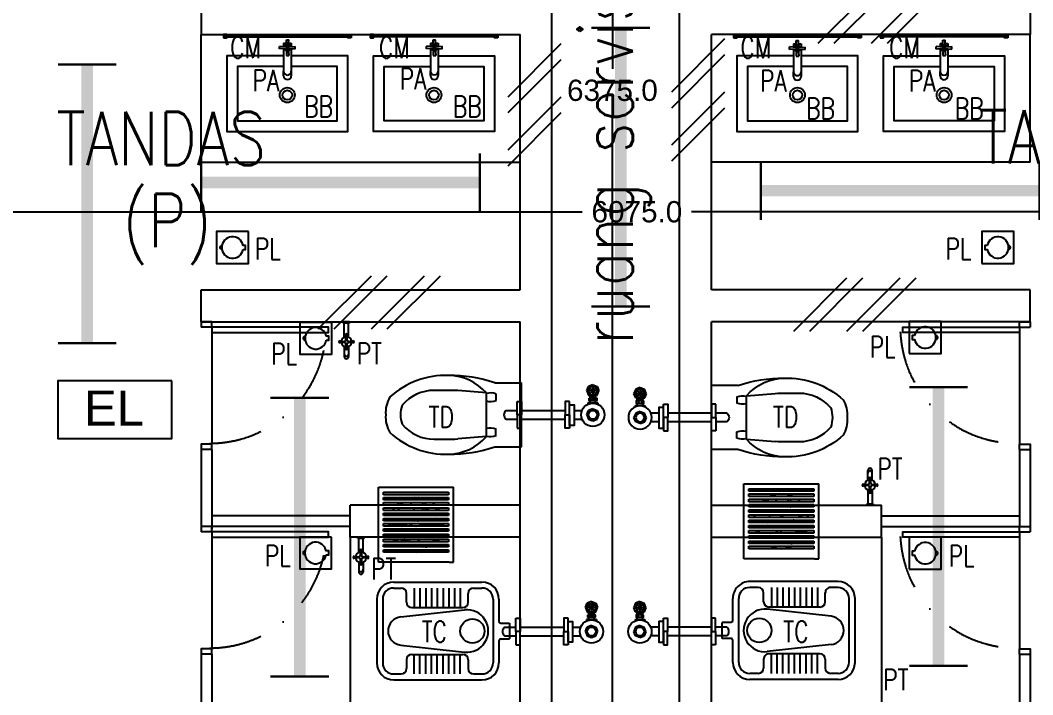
# Model space of a CAD drawing. Header units: inches. Extents: x -46 to 79554, y -41 to 101629.
# Drawn here: x 43063 to 47827, y 18451 to 21622 of the extents above; entities that cross this region are included whole.
import ezdxf
from ezdxf.enums import TextEntityAlignment as Align

# ---------------------------------------------------------------- set-up
doc = ezdxf.new("R2010")
doc.units = ezdxf.units.IN
doc.header["$MEASUREMENT"] = 0
for name, pattern in [('CENTERX2', [4, 2.5, -0.5, 0.5, -0.5]), ('DASHDOT', [1, 0.5, -0.25, 0, -0.25]), ('HIDDEN', [0.375, 0.25, -0.125])]:
    doc.linetypes.add(name, pattern=pattern)
for name, color, linetype in [('A-ARR', 4, 'Continuous'), ('A-DOOR', 9, 'Continuous'), ('A-DROP', 8, 'Continuous'), ('A-PARTITION', 4, 'Continuous'), ('A-ROOMSYM', 3, 'Continuous'), ('A-SANI', 4, 'Continuous'), ('A-SYM', 8, 'Continuous'), ('A-WALL', 1, 'Continuous'), ('A-WLH', 7, 'Continuous'), ('AHT_WALL', 3, 'Continuous'), ('ARR', 4, 'Continuous'), ('Edges', 7, 'Continuous'), ('EL LIGHT', 6, 'Continuous'), ('FURNI', 4, 'Continuous'), ('LAMP', 5, 'Continuous'), ('MEAS', 7, 'Continuous')]:
    doc.layers.add(name, color=color, linetype=linetype)
doc.styles.add('arial', font='arial.ttf')
doc.styles.add('ROMANS', font='romans.shx', dxfattribs={"width": 0.75, "height": 200})
doc.styles.get("Standard").update_dxf_attribs({"font": 'arial.ttf'})
doc.styles.add('style1', font='romans.shx', dxfattribs={"height": 750})
doc.dimstyles.get("Standard").update_dxf_attribs({"dimtxt": 100, "dimasz": 100, "dimexe": 150, "dimexo": 50, "dimgap": 50, "dimtad": 0, "dimtih": 1, "dimtoh": 1, "dimdec": 1, "dimzin": 0, "dimdsep": 46, "dimtxsty": 'Standard', "dimcen": 0.09, "dimadec": 0, "dimazin": 0, "dimtfac": 1, "dimtdec": 1, "dimtofl": 0, "dimtmove": 0, "dimatfit": 3, "dimfxl": 1, "dimtolj": 1, "dimtzin": 0, "dimarcsym": 0})

# ---------------------------------------------------------------- blocks, each defined once
blk = doc.blocks.new('A$C5F377FBA')
at = {"color": 8}
for p, q in [((80, 460), (495, 460)), ((80, 432), (115, 432)), ((176.2, 432), (176.2, 340)), ((203.3, 432), (203.3, 340)), ((230.4, 432), (230.4, 340)), ((257.5, 432), (257.5, 340)), ((284.6, 432), (284.6, 340)), ((311.7, 432), (311.7, 340)), ((338.8, 432), (338.8, 340)), ((365.9, 432), (365.9, 340)), ((393, 432), (393, 340)), ((455, 432), (495, 432)), ((140, 365), (140, 407)), ((430, 365), (430, 407)), ((0, 380), (0, 80)), ((28, 380), (28, 80)), ((165, 340), (405, 340)), ((547, 380), (547, 80)), ((575, 380), (575, 275.5)), ((112.8, 296.6), (413.5, 329.4)), ((583, 267.5), (625, 267.5)), ((625, 267.5), (625, 192.5)), ((583, 192.5), (625, 192.5)), ((112.8, 163.4), (413.5, 130.6)), ((575, 184.5), (575, 80)), ((165, 120), (405, 120)), ((176.2, 28), (176.2, 120)), ((203.3, 28), (203.3, 120)), ((230.4, 28), (230.4, 120)), ((257.5, 28), (257.5, 120)), ((284.6, 28), (284.6, 120)), ((311.7, 28), (311.7, 120)), ((338.8, 28), (338.8, 120)), ((365.9, 28), (365.9, 120)), ((393, 28), (393, 120)), ((140, 95), (140, 53)), ((430, 95), (430, 53)), ((80, 28), (115, 28)), ((455, 28), (495, 28)), ((80, 0), (495, 0))]:
    blk.add_line(p, q, dxfattribs=at)
blk.add_circle((449.9, 230), 57, dxfattribs=at)
for centre, radius, start, end in [((80, 380), 80, 90, 180), ((80, 380), 52, 90, 180), ((115, 407), 25, 0, 90), ((455, 407), 25, 90, 180), ((495, 380), 80, 0, 90), ((495, 380), 52, 0, 90), ((165, 365), 25, 180, 270), ((405, 365), 25, 270, 0), ((120, 230), 67, 96.2265, 263.7735), ((424.3, 230), 100, 263.7735, 96.2265), ((583, 275.5), 8, 180, 270), ((583, 184.5), 8, 90, 180), ((165, 95), 25, 90, 180), ((405, 95), 25, 0, 90), ((80, 80), 80, 180, 270), ((80, 80), 52, 180, 270), ((115, 53), 25, 270, 0), ((455, 53), 25, 180, 270), ((495, 80), 80, 270, 0), ((495, 80), 52, 270, 0)]:
    blk.add_arc(centre, radius, start, end, dxfattribs=at)
blk = doc.blocks.new('A$C05DF19D8')
at = {"color": 8}
for p, q in [((26.3, 117.7), (26.3, 163.7)), ((46.3, 117.7), (46.3, 163.7)), ((26.3, 71.9), (26.3, 6)), ((46.3, 71.9), (46.3, 6)), ((21.3, 6), (21.3, 0)), ((21.3, 6), (51.3, 6)), ((51.3, 6), (51.3, 0)), ((21.3, 0), (51.3, 0)), ((26.3, 0), (46.3, 0))]:
    blk.add_line(p, q, dxfattribs=at)
blk.add_circle((36.3, 94.8), 8.27, dxfattribs=at)
for centre, radius, start, end in [((36.3, 163.7), 10, 0, 180), ((36.3, 151.9), 10, 0, 180), ((5, 94.6), 5, 90, 270), ((24.4, 167.5), 70.6, 254.0288, 273.1944), ((36.3, 94.8), 25, 98.5202, 172.3849), ((36.3, 124.8), 5, 0, 180), ((-36.5, 105.4), 70.6, 357.8456, 15.9712), ((109.2, 105.4), 70.6, 164.0288, 182.1544), ((36.3, 94.8), 25, 7.6151, 81.4798), ((48.2, 167.5), 70.6, 266.8056, 285.9712), ((67.6, 94.6), 5, 270, 90), ((24.4, 21.8), 70.6, 86.7321, 105.9712), ((36.3, 94.8), 25, 188.2802, 262.5707), ((-36.5, 81.6), 70.6, 344.0288, 4.5751), ((36.3, 62.2), 5, 180, 0), ((109.2, 81.6), 70.6, 175.4249, 195.9712), ((36.3, 94.8), 25, 277.4293, 351.7198), ((48.2, 21.8), 70.6, 74.0288, 93.2679)]:
    blk.add_arc(centre, radius, start, end, dxfattribs=at)
blk = doc.blocks.new('A$C35FA0A1D')
at = {"layer": 'FURNI', "color": 8}
for p, q in [((514, 335), (638.6, 335)), ((638.6, 35), (638.6, 335)), ((474, 287.5), (339.6, 298.5)), ((474, 82.5), (474, 287.5)), ((946, 297.6), (954.4, 317.9)), ((946, 297.6), (954.4, 277.4)), ((1003.3, 297.6), (946, 297.6)), ((974.7, 326.3), (954.4, 317.9)), ((954.4, 277.4), (994.9, 317.9)), ((954.4, 317.9), (994.9, 277.4)), ((974.7, 326.3), (974.7, 269)), ((974.7, 326.3), (994.9, 317.9)), ((994.9, 317.9), (1003.3, 297.6)), ((994.9, 277.4), (1003.3, 297.6)), ((519, 282.5), (519, 252.5)), ((997.5, 241.8), (951.8, 241.8)), ((951.8, 241.8), (951.8, 234.9)), ((974.7, 269), (954.4, 277.4)), ((954.4, 277.4), (974.7, 269)), ((961.5, 262.8), (961.5, 274.4)), ((961.5, 241.8), (961.5, 252.8)), ((967, 262.8), (967, 252.8)), ((974.7, 269), (994.9, 277.4)), ((982.8, 262.8), (982.8, 252.8)), ((987.8, 262.8), (987.8, 274.4)), ((987.8, 241.8), (987.8, 252.8)), ((997.5, 241.8), (997.5, 234.9)), ((565.3, 205), (618.5, 205)), ((638.6, 205), (844.3, 205)), ((886.1, 205), (922.3, 205)), ((946, 185), (954.4, 205.3)), ((974.7, 213.7), (954.4, 205.3)), ((974.7, 213.7), (994.9, 205.3)), ((994.9, 205.3), (1003.3, 185)), ((565.3, 165), (618.5, 165)), ((638.6, 165), (844.3, 165)), ((886.1, 165), (922.3, 165)), ((946, 185), (954.4, 164.7)), ((974.7, 156.3), (954.4, 164.7)), ((954.4, 164.7), (974.7, 156.3)), ((974.7, 156.3), (994.9, 164.7)), ((994.9, 164.7), (1003.3, 185)), ((519, 87.5), (519, 117.5)), ((474, 82.5), (339.6, 71.5)), ((514, 35), (638.6, 35))]:
    blk.add_line(p, q, dxfattribs=at)
for points in [[(618.5, 247.7), (638.6, 247.7), (638.6, 185), (618.5, 185)], [(864.4, 247.7), (844.3, 247.7), (844.3, 185), (864.4, 185)], [(957.1, 262.8), (992.7, 262.8), (992.7, 252.8), (957.1, 252.8)], [(864.4, 232.5), (886.1, 232.5), (886.1, 134.4), (864.4, 134.4)], [(618.5, 122.3), (638.6, 122.3), (638.6, 185), (618.5, 185)], [(864.4, 122.3), (844.3, 122.3), (844.3, 185), (864.4, 185)]]:
    blk.add_lwpolyline(points, close=True, dxfattribs=at)
for centre, radius in [((974.7, 297.6), 19.9), ((974.7, 297.6), 19.9), ((974.7, 297.6), 19.9), ((974.7, 185), 54.9), ((974.7, 185), 19.9), ((974.7, 185), 19.9), ((974.7, 185), 19.9)]:
    blk.add_circle(centre, radius, dxfattribs=at)
for centre, radius, start, end in [((283.5, -24.4), 394.6, 88.0802, 132.0272), ((303.8, -278), 648.1, 71.0729, 90.6334), ((291.4, 126.8), 243.3, 41.3505, 88.7614), ((228.2, 103.8), 196.2, 90.1288, 140.0523), ((243.3, -2727.1), 3027.1, 88.1756, 90.2822), ((492.9, 217.9), 69.7, 67.9512, 105.6892), ((148.8, 194.8), 149.1, 150.2553, 183.7805), ((492.9, 317.1), 69.7, 254.3108, 292.0488), ((199.6, 185), 129.8, 159.8135, 200.1865), ((582.6, 185), 26.4, 130.8332, 229.1668), ((148.8, 175.2), 149.1, 176.2195, 209.7447), ((283.5, 394.4), 394.6, 227.9728, 271.9198), ((228.2, 266.2), 196.2, 219.9477, 269.8712), ((492.9, 52.9), 69.7, 67.9512, 105.6892), ((243.3, 3097.1), 3027.1, 269.7178, 271.8244), ((291.4, 243.2), 243.3, 271.2386, 318.6495), ((492.9, 152.1), 69.7, 254.3108, 292.0488), ((303.8, 648), 648.1, 269.3666, 288.9271)]:
    blk.add_arc(centre, radius, start, end, dxfattribs=at)
blk = doc.blocks.new('A$C49831240')
at = {"layer": 'A-WLH', "color": 8}
for p, q in [((250, 575), (0, 325)), ((250, 500), (0, 250)), ((250, 325), (0, 75)), ((250, 250), (0, 0))]:
    blk.add_line(p, q, dxfattribs=at)
blk = doc.blocks.new('A$C52B244CD')
at = {"layer": 'A-WLH', "color": 8}
for p, q in [((0, 0), (250, 250)), ((75, 0), (325, 250)), ((250, 0), (500, 250)), ((325, 0), (575, 250))]:
    blk.add_line(p, q, dxfattribs=at)
blk = doc.blocks.new('A$C34465D6E')
at = {"layer": 'A-SANI', "color": 8}
blk.add_lwpolyline([(0, 0), (150, 0), (150, 150), (0, 150)], close=True, dxfattribs=at)
blk.add_lwpolyline([(25.5, 84.3), (13.7, 84.3), (13.7, 65.7), (25.5, 65.7, 10.787298)], format="xyb", close=True, dxfattribs=at)
blk.add_arc((125.5, 75), 8.84, 264.1775, 95.8225, dxfattribs=at)
blk = doc.blocks.new('A$C5F6F3FBC')
at = {"layer": 'A-SANI', "color": 8, "ltscale": 5}
blk.add_line((73.6, 144.1), (73.6, 155.9), dxfattribs=at)
at = {"layer": 'ARR', "color": 8, "ltscale": 5}
for p, q in [((0, 144), (0, 156)), ((33.2, 153.8), (0, 156)), ((33.2, 146.2), (0, 144)), ((18.9, 170.9), (18.9, 154.7)), ((18.9, 170.9), (32.5, 170.9)), ((18.9, 145.3), (18.9, 39.2)), ((31.8, 186.6), (43, 186.6)), ((33.2, 153.8), (31.8, 186.6)), ((33.2, 146.2), (31.8, 113.4)), ((40.8, 153.8), (43, 186.6)), ((40.8, 153.8), (73.6, 155.9)), ((40.8, 146.2), (73.6, 144.1)), ((40.8, 146.2), (43.8, 113.4)), ((41.9, 170.9), (54.9, 170.9)), ((54.9, 170.9), (54.9, 154.7)), ((54.9, 145.3), (54.9, 39.2)), ((31.8, 113.4), (43.8, 113.4)), ((18.9, 18), (18.9, 39.2)), ((54.9, 39.2), (54.9, 18))]:
    blk.add_line(p, q, dxfattribs=at)
for centre, radius, start, end in [((36.9, 149.7), 14.9, 196.4498, 253.6514), ((36.9, 149.7), 14.9, 106.2586, 161.4543), ((15.1, 150), 18.4, 348.2506, 11.7494), ((37, 171.8), 18.4, 258.2506, 281.7494), ((37, 128.2), 18.4, 78.2506, 101.7494), ((58.8, 150), 18.4, 168.2506, 191.7494), ((36.9, 149.7), 14.9, 18.467, 72.3693), ((36.9, 149.7), 14.9, 288.7958, 343.6302), ((36.9, 39.2), 18, 180, 0), ((36.9, 18), 18, 180, 0)]:
    blk.add_arc(centre, radius, start, end, dxfattribs=at)
blk = doc.blocks.new('*D114')
at = {"layer": 'DEFPOINTS', "color": 0, "transparency": 16777216}
for p in [(45801.3, 24479.4), (45801.3, 18104.4), (45848.8, 18104.4)]:
    blk.add_point(p, dxfattribs=at)
at = {"layer": 'MEAS', "color": 0, "lineweight": -2, "transparency": 16777216}
for p, q in [((45851.3, 24479.4), (45998.8, 24479.4)), ((45848.8, 24379.4), (45848.8, 21393)), ((45848.8, 18204.4), (45848.8, 21190.8)), ((45851.3, 18104.4), (45998.8, 18104.4))]:
    blk.add_line(p, q, dxfattribs=at)
at = {"layer": 'MEAS', "color": 0, "transparency": 16777216}
for points in [[(45832.1, 24379.4), (45865.5, 24379.4), (45848.8, 24479.4)], [(45832.1, 18204.4), (45865.5, 18204.4), (45848.8, 18104.4)]]:
    blk.add_solid(points, dxfattribs=at)
at = {"layer": 'MEAS', "color": 0, "transparency": 16777216, "insert": (45848.8, 21291.9), "char_height": 100, "attachment_point": 5}
blk.add_mtext('\\A1;6375.0', dxfattribs=at)
blk = doc.blocks.new('*D115')
at = {"layer": 'DEFPOINTS', "color": 0, "transparency": 16777216}
for p in [(42926.5, 20831), (49001.5, 20793.5), (42926.5, 20721)]:
    blk.add_point(p, dxfattribs=at)
at = {"layer": 'MEAS', "color": 0, "lineweight": -2, "transparency": 16777216}
for p, q in [((42926.5, 20781), (42926.5, 20571)), ((49001.5, 20743.5), (49001.5, 20571)), ((43026.5, 20721), (45706.3, 20721)), ((48901.5, 20721), (46221.7, 20721))]:
    blk.add_line(p, q, dxfattribs=at)
at = {"layer": 'MEAS', "color": 0, "transparency": 16777216}
for points in [[(43026.5, 20737.7), (43026.5, 20704.4), (42926.5, 20721)], [(48901.5, 20737.7), (48901.5, 20704.4), (49001.5, 20721)]]:
    blk.add_solid(points, dxfattribs=at)
at = {"layer": 'MEAS', "color": 0, "transparency": 16777216, "insert": (45964, 20721), "char_height": 100, "attachment_point": 5}
blk.add_mtext('\\A1;6075.0', dxfattribs=at)
blk = doc.blocks.new('YBC136')
at = {"layer": 'LAMP'}
for points, const_width in [([(-135000.8, 195525.6), (-135000.8, 195250.4)], 10.9), ([(-133690.5, 195525.6), (-133690.5, 195250.4)], 10.9), ([(-135000.8, 195388), (-133690.5, 195388)], 54.6)]:
    blk.add_lwpolyline(points, dxfattribs=dict(at, const_width=const_width))
blk = doc.blocks.new('EMERGENCY LIGHT')
at = {"layer": 'EL LIGHT', "color": 6}
blk.add_lwpolyline([(49517.9, 4899.8), (48981.4, 4899.8), (48981.4, 4629.5), (49517.9, 4629.5)], close=True, dxfattribs=at)
at = {"layer": 'EL LIGHT', "color": 6, "style": 'arial'}
blk.add_text('EL', height=164.84, dxfattribs=at).set_placement((49104.8, 4689.8))
blk = doc.blocks.new('Exhaust Fan 8-Inch fr')
at = {"layer": 'Edges'}
for p, q in [((-5.91, 7.27), (5.91, 7.27)), ((-5.91, -4.54), (-5.91, 7.27)), ((-5.12, 6.08), (-5.12, 6.47)), ((-5.12, 6.47), (5.12, 6.47)), ((5.12, 6.47), (5.12, 6.08)), ((5.91, -4.54), (5.91, 7.27)), ((5.12, 6.08), (-5.12, 6.08)), ((-5.12, 5.26), (-5.12, 5.65)), ((-5.12, 5.65), (-0.31, 5.65)), ((-1.81, 5.26), (-5.12, 5.26)), ((-5.12, 4.43), (-5.12, 4.83)), ((-5.12, 4.83), (-2.54, 4.83)), ((-2.54, 4.83), (-3.05, 4.43)), ((-2.54, 4.83), (-1.91, 4.83)), ((-2.45, 4.51), (-1.91, 4.83)), ((-1.91, 4.83), (-0.99, 4.83)), ((-1.43, 5.42), (-1.81, 5.26)), ((-1.43, 5.26), (-1.81, 5.26)), ((-1.12, 5.54), (-1.43, 5.42)), ((-1.43, 5.42), (-1.43, 5.26)), ((-1.03, 5.26), (-1.43, 5.26)), ((-1.03, 5.56), (-1.12, 5.54)), ((-0.31, 5.65), (-1.03, 5.56)), ((-1.03, 5.56), (-1.03, 5.26)), ((1.03, 5.26), (-1.03, 5.26)), ((-0.9, 4.76), (-0.99, 4.83)), ((-0.99, 4.83), (1.03, 4.83)), ((-0.31, 5.65), (0.31, 5.65)), ((1.03, 5.56), (0.31, 5.65)), ((0.31, 5.65), (5.12, 5.65)), ((1.03, 5.56), (1.03, 5.26)), ((1.12, 5.54), (1.03, 5.56)), ((1.43, 5.26), (1.03, 5.26)), ((1.03, 4.83), (1.03, 4.43)), ((1.03, 4.83), (1.43, 4.83)), ((1.43, 5.42), (1.12, 5.54)), ((1.43, 5.42), (1.43, 5.26)), ((1.81, 5.26), (1.43, 5.42)), ((1.81, 5.26), (1.43, 5.26)), ((1.43, 4.83), (1.43, 4.43)), ((1.43, 4.83), (2.54, 4.83)), ((5.12, 5.26), (1.81, 5.26)), ((3.05, 4.43), (2.54, 4.83)), ((2.54, 4.83), (5.12, 4.83)), ((5.12, 5.65), (5.12, 5.26)), ((5.12, 4.83), (5.12, 4.43)), ((-3.05, 4.43), (-5.12, 4.43)), ((-5.12, 3.61), (-5.12, 4)), ((-5.12, 4), (-3.38, 4)), ((-3.69, 3.61), (-5.12, 3.61)), ((-3.38, 4), (-3.69, 3.61)), ((-2.65, 3.61), (-3.69, 3.61)), ((-3.38, 4), (-2.75, 4)), ((-2.52, 4.43), (-3.05, 4.43)), ((-2.71, 3.71), (-2.75, 4)), ((-2.75, 4), (-2.74, 4)), ((-2.7, 3.72), (-2.74, 4)), ((-2.74, 4), (-0.47, 4)), ((-2.7, 3.72), (-2.71, 3.71)), ((-2.65, 3.61), (-2.71, 3.71)), ((-2.64, 3.61), (-2.7, 3.72)), ((-2.64, 3.61), (-2.65, 3.61)), ((-0.24, 3.61), (-2.64, 3.61)), ((-2.52, 4.43), (-2.46, 4.51)), ((-2.51, 4.43), (-2.52, 4.43)), ((-2.51, 4.43), (-2.45, 4.51)), ((-0.72, 4.43), (-2.51, 4.43)), ((-2.45, 4.51), (-2.46, 4.51)), ((-0.9, 4.76), (-0.72, 4.43)), ((1.03, 4.43), (-0.72, 4.43)), ((-0.47, 4), (-0.24, 3.61)), ((-0.47, 4), (1.03, 4)), ((1.03, 3.61), (-0.24, 3.61)), ((1.43, 4.43), (1.03, 4.43)), ((1.03, 4), (1.03, 3.61)), ((1.03, 4), (1.43, 4)), ((1.37, 3.61), (1.03, 3.61)), ((1.37, 3.61), (1.43, 3.64)), ((3.24, 3.61), (1.37, 3.61)), ((3.05, 4.43), (1.43, 4.43)), ((1.43, 4), (1.43, 3.64)), ((1.43, 3.64), (2.05, 4)), ((1.43, 4), (2.05, 4)), ((2.05, 4), (2.92, 4)), ((2.92, 4), (3.08, 3.89)), ((2.92, 4), (3.38, 4)), ((5.12, 4.43), (3.05, 4.43)), ((3.08, 3.89), (3.24, 3.61)), ((3.69, 3.61), (3.24, 3.61)), ((3.69, 3.61), (3.38, 4)), ((3.38, 4), (5.12, 4)), ((5.12, 3.61), (3.69, 3.61)), ((5.12, 4), (5.12, 3.61)), ((-5.12, 2.79), (-5.12, 3.18)), ((-5.12, 3.18), (-3.89, 3.18)), ((-4.06, 2.79), (-5.12, 2.79)), ((-5.12, 1.96), (-5.12, 2.36)), ((-5.12, 2.36), (-4.2, 2.36)), ((-4.25, 1.96), (-5.12, 1.96)), ((-4.22, 2.17), (-4.25, 1.96)), ((-4.22, 1.96), (-4.25, 1.96)), ((-4.2, 2.36), (-4.22, 2.17)), ((-4.22, 1.96), (-4.22, 2.17)), ((-1.63, 1.96), (-4.22, 1.96)), ((-4.2, 2.36), (-1.93, 2.36)), ((-3.89, 3.18), (-4.06, 2.79)), ((-2.18, 2.79), (-4.06, 2.79)), ((-3.89, 3.18), (-2.4, 3.18)), ((-2.18, 2.79), (-2.4, 3.18)), ((-2.4, 3.18), (-2.39, 3.18)), ((-2.16, 2.79), (-2.39, 3.18)), ((-2.39, 3.18), (0.01, 3.18)), ((-2.16, 2.79), (-2.18, 2.79)), ((0.1, 2.79), (-2.16, 2.79)), ((-1.77, 2.08), (-1.93, 2.36)), ((-1.93, 2.36), (-1.91, 2.36)), ((-1.76, 2.09), (-1.91, 2.36)), ((-1.91, 2.36), (0.07, 2.36)), ((-1.76, 2.09), (-1.77, 2.08)), ((-1.77, 2.08), (-1.63, 1.96)), ((-1.76, 2.09), (-1.61, 1.96)), ((-1.61, 1.96), (-1.63, 1.96)), ((-0.35, 1.96), (-1.61, 1.96)), ((-0.35, 1.96), (-0.33, 1.98)), ((0.31, 1.96), (-0.35, 1.96)), ((-0.33, 1.98), (-0.17, 2.04)), ((-0.17, 2.04), (-0.05, 2.05)), ((0, 2.1), (-0.05, 2.05)), ((-0.05, 2.05), (0, 2.06)), ((0.07, 2.36), (0, 2.1)), ((0, 2.06), (0.17, 2.03)), ((0.01, 3.18), (0.04, 3.13)), ((0.01, 3.18), (0.64, 3.18)), ((0.04, 3.13), (0.1, 2.79)), ((0.07, 2.36), (0.19, 2.36)), ((0.31, 2.79), (0.1, 2.79)), ((0.17, 2.03), (0.25, 1.99)), ((0.19, 2.36), (0.18, 2.29)), ((0.18, 2.29), (0.25, 1.99)), ((0.19, 2.36), (3.33, 2.36)), ((0.25, 1.99), (0.31, 1.96)), ((0.64, 3.18), (0.31, 2.79)), ((3.54, 2.79), (0.31, 2.79)), ((2.67, 1.96), (0.31, 1.96)), ((0.64, 3.18), (3.49, 3.18)), ((3.32, 2.34), (2.67, 1.96)), ((2.69, 1.96), (2.67, 1.96)), ((3.33, 2.33), (2.69, 1.96)), ((4.2, 1.96), (2.69, 1.96)), ((3.32, 2.34), (3.33, 2.36)), ((3.32, 2.34), (3.33, 2.33)), ((3.33, 2.33), (3.35, 2.36)), ((3.33, 2.36), (3.35, 2.36)), ((3.35, 2.36), (4.2, 2.36)), ((3.49, 3.18), (3.5, 3.15)), ((3.49, 3.18), (3.89, 3.18)), ((3.54, 2.79), (3.5, 3.15)), ((3.5, 3.15), (3.51, 3.14)), ((3.54, 2.79), (3.51, 3.14)), ((4.06, 2.79), (3.54, 2.79)), ((3.54, 2.79), (3.54, 2.79)), ((4.06, 2.79), (3.89, 3.18)), ((3.89, 3.18), (5.12, 3.18)), ((5.12, 2.79), (4.06, 2.79)), ((4.2, 2.34), (4.2, 2.36)), ((4.2, 2.36), (5.12, 2.36)), ((4.2, 2.34), (4.2, 2.33)), ((4.25, 1.96), (4.2, 2.33)), ((4.2, 2.33), (4.2, 1.96)), ((4.25, 1.96), (4.2, 1.96)), ((5.12, 1.96), (4.25, 1.96)), ((5.12, 3.18), (5.12, 2.79)), ((5.12, 2.36), (5.12, 1.96)), ((-5.12, 1.14), (-5.12, 1.53)), ((-5.12, 1.53), (-4.31, 1.53)), ((-4.3, 1.14), (-5.12, 1.14)), ((-5.12, 0.32), (-5.12, 0.71)), ((-5.12, 0.71), (-4.25, 0.71)), ((-4.19, 0.32), (-5.12, 0.32)), ((-4.31, 1.53), (-4.33, 1.36)), ((-4.33, 1.36), (-4.3, 1.14)), ((-4.31, 1.53), (-4.29, 1.53)), ((-4.29, 1.14), (-4.3, 1.14)), ((-4.29, 1.53), (-4.29, 1.14)), ((-4.29, 1.53), (-4.22, 1.53)), ((-2.3, 1.14), (-4.29, 1.14)), ((-4.25, 0.71), (-4.22, 0.55)), ((-4.25, 0.71), (-3.04, 0.71)), ((-4.22, 1.53), (-4.22, 1.52)), ((-4.22, 1.53), (-1.43, 1.53)), ((-4.22, 1.52), (-1.43, 1.52)), ((-4.22, 0.65), (-3.16, 0.65)), ((-4.22, 0.55), (-4.22, 0.65)), ((-4.22, 0.55), (-4.19, 0.32)), ((-3.53, 0.32), (-4.19, 0.32)), ((-3.37, 0.52), (-3.53, 0.32)), ((-0.3, 0.32), (-3.53, 0.32)), ((-3.37, 0.52), (-3.16, 0.65)), ((-3.16, 0.65), (-3.04, 0.71)), ((-3.04, 0.71), (-0.26, 0.71)), ((-2.3, 1.14), (-1.74, 1.46)), ((-0.61, 1.14), (-2.3, 1.14)), ((-1.74, 1.46), (-1.43, 1.52)), ((-1.43, 1.53), (-1.43, 1.52)), ((-1.43, 1.52), (-1.32, 1.53)), ((-1.43, 1.53), (-1.32, 1.53)), ((-1.43, 1.52), (-1.43, 1.52)), ((-1.32, 1.53), (-1.14, 1.53)), ((-1.14, 1.53), (-1.1, 1.52)), ((-1.14, 1.53), (-1.1, 1.53)), ((-1.1, 1.53), (-1.1, 1.52)), ((-1.1, 1.53), (-0.65, 1.53)), ((-1.1, 1.52), (-0.72, 1.42)), ((-0.72, 1.42), (-0.66, 1.37)), ((-0.67, 1.43), (-0.65, 1.53)), ((-0.66, 1.37), (-0.67, 1.43)), ((-0.65, 1.26), (-0.66, 1.37)), ((-0.65, 1.53), (0.61, 1.53)), ((-0.61, 1.14), (-0.65, 1.26)), ((0.57, 1.14), (-0.61, 1.14)), ((-0.3, 0.32), (-0.23, 0.57)), ((-0.29, 0.32), (-0.3, 0.32)), ((-0.29, 0.32), (-0.27, 0.37)), ((-0.13, 0.32), (-0.29, 0.32)), ((-0.27, 0.37), (-0.22, 0.56)), ((-0.27, 0.37), (-0.12, 0.35)), ((-0.22, 0.56), (-0.26, 0.71)), ((-0.23, 0.57), (-0.26, 0.71)), ((-0.26, 0.71), (-0.26, 0.71)), ((-0.26, 0.71), (-0.01, 0.71)), ((-0.23, 0.57), (-0.22, 0.56)), ((-0.13, 0.32), (-0.12, 0.35)), ((-0.12, 0.32), (-0.13, 0.32)), ((-0.12, 0.32), (-0.01, 0.7)), ((-0.12, 0.35), (-0.02, 0.69)), ((1.97, 0.32), (-0.12, 0.32)), ((-0.02, 0.69), (-0.01, 0.71)), ((-0.01, 0.7), (-0.02, 0.69)), ((-0.01, 0.7), (0, 0.71)), ((-0.01, 0.71), (0, 0.71)), ((0, 0.71), (1.75, 0.71)), ((0.6, 1.22), (0.57, 1.14)), ((0.62, 1.14), (0.57, 1.14)), ((0.63, 1.39), (0.6, 1.22)), ((0.61, 1.53), (0.62, 1.49)), ((0.61, 1.53), (1.92, 1.53)), ((0.67, 1.44), (0.62, 1.49)), ((0.62, 1.49), (0.62, 1.48)), ((0.68, 1.43), (0.62, 1.48)), ((0.62, 1.48), (0.63, 1.39)), ((0.84, 1.19), (0.62, 1.14)), ((1.03, 1.14), (0.62, 1.14)), ((1.16, 1.31), (0.67, 1.44)), ((0.67, 1.44), (0.68, 1.43)), ((1.02, 1.34), (0.68, 1.43)), ((0.99, 1.15), (0.84, 1.19)), ((0.99, 1.15), (1.02, 1.34)), ((1.03, 1.14), (0.99, 1.15)), ((1.17, 1.3), (1.02, 1.34)), ((1.2, 1.14), (1.03, 1.14)), ((1.69, 1.4), (1.16, 1.31)), ((1.16, 1.31), (1.17, 1.3)), ((1.22, 1.31), (1.17, 1.3)), ((1.22, 1.31), (1.2, 1.14)), ((1.43, 1.14), (1.2, 1.14)), ((1.43, 1.34), (1.22, 1.31)), ((1.7, 1.39), (1.43, 1.34)), ((1.43, 1.34), (1.43, 1.14)), ((4.29, 1.14), (1.43, 1.14)), ((1.92, 1.53), (1.69, 1.4)), ((1.69, 1.4), (1.7, 1.39)), ((1.92, 1.52), (1.7, 1.39)), ((1.75, 0.71), (1.78, 0.65)), ((1.75, 0.71), (4.25, 0.71)), ((1.78, 0.65), (4.2, 0.65)), ((1.78, 0.65), (1.97, 0.32)), ((1.95, 1.53), (1.92, 1.52)), ((1.92, 1.53), (1.95, 1.53)), ((1.92, 1.52), (4.2, 1.52)), ((1.95, 1.53), (4.2, 1.53)), ((4.19, 0.32), (1.97, 0.32)), ((4.19, 0.32), (4.2, 0.38)), ((5.12, 0.32), (4.19, 0.32)), ((4.2, 1.52), (4.2, 1.53)), ((4.2, 1.53), (4.29, 1.53)), ((4.2, 0.38), (4.25, 0.71)), ((4.2, 0.65), (4.2, 0.38)), ((4.25, 0.71), (5.12, 0.71)), ((4.29, 1.53), (4.29, 1.14)), ((4.29, 1.53), (4.31, 1.53)), ((4.3, 1.14), (4.29, 1.14)), ((4.3, 1.14), (4.33, 1.36)), ((5.12, 1.14), (4.3, 1.14)), ((4.33, 1.36), (4.31, 1.53)), ((4.31, 1.53), (5.12, 1.53)), ((5.12, 1.53), (5.12, 1.14)), ((5.12, 0.71), (5.12, 0.32)), ((-5.12, -0.51), (-5.12, -0.11)), ((-5.12, -0.11), (-4.04, -0.11)), ((-3.87, -0.51), (-5.12, -0.51)), ((-5.12, -1.33), (-5.12, -0.94)), ((-5.12, -0.94), (-3.65, -0.94)), ((-3.35, -1.33), (-5.12, -1.33)), ((-4.04, -0.11), (-4.02, -0.14)), ((-4.04, -0.11), (-3.57, -0.11)), ((-4.02, -0.14), (-3.57, -0.14)), ((-4.02, -0.14), (-3.87, -0.51)), ((-3.43, -0.51), (-3.87, -0.51)), ((-3.65, -0.94), (-3.57, -1.04)), ((-3.65, -0.94), (-3.18, -0.94)), ((-3.57, -0.11), (-3.57, -0.14)), ((-3.57, -0.11), (-0.52, -0.11)), ((-3.57, -0.14), (-3.56, -0.29)), ((-3.57, -1.04), (-3.12, -1.04)), ((-3.57, -1.04), (-3.35, -1.33)), ((-3.56, -0.29), (-3.43, -0.51)), ((-1, -0.51), (-3.43, -0.51)), ((-2.71, -1.33), (-3.35, -1.33)), ((-3.13, -1.03), (-3.18, -0.94)), ((-3.18, -0.94), (-1.75, -0.94)), ((-2.71, -1.33), (-3.13, -1.03)), ((-3.13, -1.03), (-3.12, -1.04)), ((-2.71, -1.33), (-3.12, -1.04)), ((-3.12, -1.04), (-3.12, -1.04)), ((-2.34, -1.28), (-2.71, -1.33)), ((-2.71, -1.33), (-2.71, -1.33)), ((-2.65, -1.33), (-2.71, -1.33)), ((-2.71, -1.33), (-2.71, -1.33)), ((-2.33, -1.29), (-2.65, -1.33)), ((-1.43, -1.33), (-2.65, -1.33)), ((-1.75, -0.94), (-2.34, -1.28)), ((-2.34, -1.28), (-2.33, -1.29)), ((-1.91, -1.04), (-2.33, -1.29)), ((-1.72, -0.94), (-1.91, -1.04)), ((-1.91, -1.04), (-1.43, -1.04)), ((-1.75, -0.94), (-1.72, -0.94)), ((-1.72, -0.94), (-1.43, -0.94)), ((-1.43, -0.94), (-1.43, -1.04)), ((-1.43, -0.94), (-1.03, -0.94)), ((-1.43, -1.04), (-1.43, -1.33)), ((-1.03, -1.33), (-1.43, -1.33)), ((-1.03, -1.33), (-1.03, -0.94)), ((-1.03, -0.94), (0.29, -0.94)), ((0.51, -1.33), (-1.03, -1.33)), ((-0.7, -0.33), (-1, -0.51)), ((-0.97, -0.51), (-1, -0.51)), ((-0.7, -0.35), (-0.97, -0.51)), ((0.04, -0.51), (-0.97, -0.51)), ((-0.7, -0.35), (-0.5, -0.11)), ((-0.7, -0.33), (-0.52, -0.11)), ((-0.7, -0.33), (-0.7, -0.35)), ((-0.52, -0.11), (-0.5, -0.11)), ((-0.5, -0.11), (-0.1, -0.11)), ((-0.07, -0.33), (-0.1, -0.11)), ((-0.1, -0.11), (-0.09, -0.11)), ((-0.05, -0.32), (-0.09, -0.11)), ((-0.09, -0.11), (2.22, -0.11)), ((-0.05, -0.32), (-0.07, -0.33)), ((0.04, -0.51), (-0.07, -0.33)), ((0.05, -0.51), (-0.05, -0.32)), ((0.05, -0.51), (0.04, -0.51)), ((2.45, -0.51), (0.05, -0.51)), ((0.51, -1.33), (0.29, -0.94)), ((0.29, -0.94), (0.3, -0.94)), ((0.53, -1.33), (0.3, -0.94)), ((0.3, -0.94), (2.69, -0.94)), ((0.53, -1.33), (0.51, -1.33)), ((2.7, -1.33), (0.53, -1.33)), ((2.22, -0.11), (2.24, -0.14)), ((2.22, -0.11), (4.04, -0.11)), ((2.24, -0.14), (4.02, -0.14)), ((2.24, -0.14), (2.45, -0.51)), ((3.87, -0.51), (2.45, -0.51)), ((2.69, -0.94), (2.7, -1.04)), ((2.69, -0.94), (3.65, -0.94)), ((2.7, -1.04), (3.57, -1.04)), ((2.7, -1.04), (2.73, -1.29)), ((2.73, -1.29), (2.7, -1.33)), ((3.35, -1.33), (2.7, -1.33)), ((3.35, -1.33), (3.57, -1.04)), ((5.12, -1.33), (3.35, -1.33)), ((3.57, -1.04), (3.65, -0.94)), ((3.65, -0.94), (5.12, -0.94)), ((3.87, -0.51), (4.02, -0.14)), ((5.12, -0.51), (3.87, -0.51)), ((4.02, -0.14), (4.04, -0.11)), ((4.04, -0.11), (5.12, -0.11)), ((5.12, -0.11), (5.12, -0.51)), ((5.12, -0.94), (5.12, -1.33)), ((-5.12, -2.15), (-5.12, -1.76)), ((-5.12, -1.76), (-2.99, -1.76)), ((-2.47, -2.15), (-5.12, -2.15)), ((-5.12, -2.98), (-5.12, -2.58)), ((-5.12, -2.58), (-1.7, -2.58)), ((5.12, -2.98), (-5.12, -2.98)), ((-2.99, -1.76), (-2.47, -2.15)), ((-2.99, -1.76), (-1.43, -1.76)), ((-1.43, -2.15), (-2.47, -2.15)), ((-1.7, -2.58), (-1.43, -2.69)), ((-1.7, -2.58), (-1.43, -2.58)), ((-1.43, -1.76), (-1.43, -2.15)), ((-1.43, -1.76), (-1.03, -1.76)), ((-1.03, -2.15), (-1.43, -2.15)), ((-1.43, -2.58), (-1.43, -2.69)), ((-1.43, -2.58), (-1.03, -2.58)), ((-1.43, -2.69), (-1.12, -2.82)), ((-1.12, -2.82), (-1.03, -2.83)), ((-1.03, -2.15), (-1.03, -1.76)), ((-1.03, -1.76), (0.76, -1.76)), ((1.03, -2.15), (-1.03, -2.15)), ((-1.03, -2.83), (-1.03, -2.58)), ((-1.03, -2.58), (1.03, -2.58)), ((-1.03, -2.83), (0, -2.97)), ((0, -2.97), (1.03, -2.83)), ((0.88, -1.96), (0.76, -1.76)), ((0.76, -1.76), (0.78, -1.76)), ((0.89, -1.95), (0.78, -1.76)), ((0.78, -1.76), (2.35, -1.76)), ((0.89, -1.95), (0.88, -1.96)), ((0.88, -1.96), (1.03, -2.08)), ((0.89, -1.95), (1.15, -2.15)), ((1.03, -2.08), (1.03, -2.15)), ((1.03, -2.08), (1.13, -2.15)), ((1.13, -2.15), (1.03, -2.15)), ((1.03, -2.58), (1.03, -2.83)), ((1.03, -2.58), (1.43, -2.58)), ((1.03, -2.83), (1.12, -2.82)), ((1.12, -2.82), (1.43, -2.69)), ((1.15, -2.15), (1.13, -2.15)), ((1.49, -2.15), (1.15, -2.15)), ((1.43, -2.58), (1.43, -2.69)), ((1.43, -2.69), (1.7, -2.58)), ((1.43, -2.58), (1.7, -2.58)), ((1.49, -2.15), (1.7, -2.14)), ((1.56, -2.15), (1.49, -2.15)), ((1.56, -2.15), (1.69, -2.14)), ((2.47, -2.15), (1.56, -2.15)), ((1.7, -2.14), (1.69, -2.14)), ((2.35, -1.76), (1.7, -2.14)), ((1.7, -2.58), (5.12, -2.58)), ((2.35, -1.76), (2.99, -1.76)), ((2.47, -2.15), (2.99, -1.76)), ((5.12, -2.15), (2.47, -2.15)), ((2.99, -1.76), (5.12, -1.76)), ((5.12, -1.76), (5.12, -2.15)), ((5.12, -2.58), (5.12, -2.98)), ((5.21, -4.54), (-5.91, -4.54)), ((5.21, -4.54), (5.72, -4.54)), ((5.72, -4.54), (5.91, -4.54))]:
    blk.add_line(p, q, dxfattribs=at)

msp = doc.modelspace()

# ---------------------------------------------------------------- linework, layer by layer
at = {"layer": 'A-DOOR', "color": 8}
for points in [[(43914.28, 20204.44), (43914.28, 20179.44)], [(43964.28, 20179.44), (43964.28, 20204.44)], [(47764.28, 20179.44), (47764.28, 20204.44)], [(47814.28, 20204.44), (47814.28, 20179.44)], [(43964.28, 19604.44), (43964.28, 19629.44), (43914.28, 19629.44), (43914.28, 19604.44)], [(47764.28, 19604.44), (47764.28, 19629.44), (47814.28, 19629.44), (47814.28, 19604.44)], [(43914.28, 19241.94), (43914.28, 19216.94)], [(43964.28, 19216.94), (43964.28, 19241.94)], [(47764.28, 19216.94), (47764.28, 19241.94)], [(47814.28, 19241.94), (47814.28, 19216.94)], [(43964.28, 18641.94), (43964.28, 18666.94), (43914.28, 18666.94), (43914.28, 18641.94)], [(47764.28, 18641.94), (47764.28, 18666.94), (47814.28, 18666.94), (47814.28, 18641.94)]]:
    msp.add_lwpolyline(points, dxfattribs=at)
for points in [[(43964.28, 20154.44), (44513.83, 20154.44), (44513.83, 20179.44), (43964.28, 20179.44)], [(47764.28, 20154.44), (47214.73, 20154.44), (47214.73, 20179.44), (47764.28, 20179.44)], [(43964.28, 19191.94), (44513.83, 19191.94), (44513.83, 19216.94), (43964.28, 19216.94)], [(47764.28, 19191.94), (47214.73, 19191.94), (47214.73, 19216.94), (47764.28, 19216.94)]]:
    msp.add_lwpolyline(points, close=True, dxfattribs=at)
at = {"layer": 'A-DOOR', "color": 8, "linetype": 'DASHDOT', "ltscale": 500}
for centre, start, end in [((43952.88, 20182.75), 270, 357.39532), ((47752.88, 20182.75), 182.60468, 270), ((43952.88, 19220.25), 270, 2.60468), ((47752.88, 19220.25), 182.60468, 270)]:
    msp.add_arc(centre, 550.12, start, end, dxfattribs=at)
at = {"layer": 'A-DROP', "color": 8}
for p, q in [((43964.28, 20154.44), (43964.28, 19629.44)), ((47764.28, 20154.44), (47764.28, 19629.44)), ((43964.28, 19191.94), (43964.28, 18666.94)), ((47764.28, 19191.94), (47764.28, 18666.94))]:
    msp.add_line(p, q, dxfattribs=at)
at = {"layer": 'A-PARTITION', "color": 8}
for p, q in [((43914.28, 19604.44), (43914.28, 19241.94)), ((43964.28, 19604.44), (43964.28, 19229.44)), ((47764.28, 19604.44), (47764.28, 19241.94)), ((47814.28, 19604.44), (47814.28, 19241.94)), ((44614.28, 19291.94), (43964.28, 19291.94)), ((47114.28, 19291.94), (47764.28, 19291.94)), ((44614.28, 19241.94), (43914.28, 19241.94)), ((47114.28, 19241.94), (47814.28, 19241.94)), ((43914.28, 18641.94), (43914.28, 18254.44)), ((43964.28, 18641.94), (43964.28, 18254.44)), ((47764.28, 18641.94), (47764.28, 18254.44)), ((47814.28, 18641.94), (47814.28, 18254.44))]:
    msp.add_line(p, q, dxfattribs=at)
at = {"layer": 'A-SANI', "color": 8, "ltscale": 5}
for p, q in [((43914.28, 20954.44), (43914.28, 21554.44)), ((44034.29, 21550.44), (44604.29, 21550.44)), ((45294.27, 21550.44), (44724.27, 21550.44)), ((46434.29, 21550.44), (47004.29, 21550.44)), ((47694.27, 21550.44), (47124.27, 21550.44)), ((47814.28, 20954.44), (47814.28, 21554.44)), ((43914.28, 20954.44), (45414.28, 20954.44)), ((47814.28, 20954.44), (46314.28, 20954.44))]:
    msp.add_line(p, q, dxfattribs=at)
at = {"layer": 'A-SANI', "color": 8, "linetype": 'CENTERX2', "ltscale": 5}
for p, q in [((44019.29, 21539.44), (44034.29, 21554.44)), ((44019.29, 21554.44), (44034.29, 21539.44)), ((44619.29, 21539.44), (44604.29, 21554.44)), ((44619.29, 21554.44), (44604.29, 21539.44)), ((44709.27, 21539.44), (44724.27, 21554.44)), ((44709.27, 21554.44), (44724.27, 21539.44)), ((45309.27, 21539.44), (45294.27, 21554.44)), ((45309.27, 21554.44), (45294.27, 21539.44)), ((46419.29, 21539.44), (46434.29, 21554.44)), ((46419.29, 21554.44), (46434.29, 21539.44)), ((47019.29, 21539.44), (47004.29, 21554.44)), ((47019.29, 21554.44), (47004.29, 21539.44)), ((47109.27, 21539.44), (47124.27, 21554.44)), ((47109.27, 21554.44), (47124.27, 21539.44)), ((47709.27, 21539.44), (47694.27, 21554.44)), ((47709.27, 21554.44), (47694.27, 21539.44))]:
    msp.add_line(p, q, dxfattribs=at)
at = {"layer": 'A-SANI', "color": 8}
for p, q in [((44034.29, 21544.44), (44604.29, 21544.44)), ((45294.27, 21544.44), (44724.27, 21544.44)), ((46434.29, 21544.44), (47004.29, 21544.44)), ((47694.27, 21544.44), (47124.27, 21544.44)), ((44614.28, 19191.94), (44614.28, 18254.44)), ((47114.28, 19191.94), (47114.28, 18254.44))]:
    msp.add_line(p, q, dxfattribs=at)
for points in [[(44019.29, 21539.44), (44034.29, 21539.44), (44034.29, 21554.44), (44019.29, 21554.44)], [(44619.29, 21539.44), (44604.29, 21539.44), (44604.29, 21554.44), (44619.29, 21554.44)], [(44709.27, 21539.44), (44724.27, 21539.44), (44724.27, 21554.44), (44709.27, 21554.44)], [(45309.27, 21539.44), (45294.27, 21539.44), (45294.27, 21554.44), (45309.27, 21554.44)], [(46419.29, 21539.44), (46434.29, 21539.44), (46434.29, 21554.44), (46419.29, 21554.44)], [(47019.29, 21539.44), (47004.29, 21539.44), (47004.29, 21554.44), (47019.29, 21554.44)], [(47109.27, 21539.44), (47124.27, 21539.44), (47124.27, 21554.44), (47109.27, 21554.44)], [(47709.27, 21539.44), (47694.27, 21539.44), (47694.27, 21554.44), (47709.27, 21554.44)]]:
    msp.add_lwpolyline(points, close=True, dxfattribs=at)
at = {"layer": 'A-SANI', "color": 8, "ltscale": 5}
for points in [[(44301.29, 21454.06), (44034.29, 21454.06), (44034.29, 21099.06), (44604.29, 21099.06), (44604.29, 21454.06), (44337.29, 21454.06)], [(45027.27, 21454.06), (45294.27, 21454.06), (45294.27, 21099.06), (44724.27, 21099.06), (44724.27, 21454.06), (44991.27, 21454.06)], [(46701.29, 21454.06), (46434.29, 21454.06), (46434.29, 21099.06), (47004.29, 21099.06), (47004.29, 21454.06), (46737.29, 21454.06)], [(47427.27, 21454.06), (47694.27, 21454.06), (47694.27, 21099.06), (47124.27, 21099.06), (47124.27, 21454.06), (47391.27, 21454.06)], [(44301.29, 21404.06), (44084.29, 21404.06), (44084.29, 21149.06), (44554.29, 21149.06), (44554.29, 21404.06), (44337.29, 21404.06)], [(45027.27, 21404.06), (45244.27, 21404.06), (45244.27, 21149.06), (44774.27, 21149.06), (44774.27, 21404.06), (44991.27, 21404.06)], [(46701.29, 21404.06), (46484.29, 21404.06), (46484.29, 21149.06), (46954.29, 21149.06), (46954.29, 21404.06), (46737.29, 21404.06)], [(47427.27, 21404.06), (47644.27, 21404.06), (47644.27, 21149.06), (47174.27, 21149.06), (47174.27, 21404.06), (47391.27, 21404.06)]]:
    msp.add_lwpolyline(points, dxfattribs=at)
for centre, radius in [((44319.03, 21270.11), 35), ((45009.01, 21270.11), 35), ((46719.55, 21270.11), 35), ((47409.54, 21270.11), 35), ((44319.03, 21270.11), 22.5), ((45009.01, 21270.11), 22.5), ((46719.55, 21270.11), 22.5), ((47409.54, 21270.11), 22.5)]:
    msp.add_circle(centre, radius, dxfattribs=at)
at = {"layer": 'A-WALL', "color": 8}
for p, q in [((45564.28, 18254.44), (45564.28, 23504.44)), ((46164.28, 18254.44), (46164.28, 23504.44)), ((43914.28, 23054.44), (43914.28, 21554.44)), ((47814.28, 23054.44), (47814.28, 21554.44)), ((43914.28, 20204.44), (43914.28, 20354.44)), ((47814.28, 20204.44), (47814.28, 20354.44))]:
    msp.add_line(p, q, dxfattribs=at)
at = {"layer": 'A-WALL', "color": 8, "linetype": 'Continuous', "ltscale": 900}
for p, q in [((43914.28, 21554.44), (45414.28, 21554.44)), ((45414.28, 20354.44), (45414.28, 21554.44)), ((47814.28, 21554.44), (46314.28, 21554.44)), ((46314.28, 20354.44), (46314.28, 21554.44)), ((43914.28, 20354.44), (45414.28, 20354.44)), ((47814.28, 20354.44), (46314.28, 20354.44)), ((43914.28, 20204.44), (45414.28, 20204.44)), ((45414.28, 18104.44), (45414.28, 20204.44)), ((46314.28, 18104.44), (46314.28, 20204.44)), ((47814.28, 20204.44), (46314.28, 20204.44)), ((45414.28, 19341.94), (44614.28, 19341.94)), ((44614.28, 19191.94), (44614.28, 19341.94)), ((46314.28, 19341.94), (47114.28, 19341.94)), ((47114.28, 19191.94), (47114.28, 19341.94)), ((45414.28, 19191.94), (44614.28, 19191.94)), ((46314.28, 19191.94), (47114.28, 19191.94))]:
    msp.add_line(p, q, dxfattribs=at)
at = {"layer": 'AHT_WALL', "color": 8}
for p, q in [((43964.28, 20204.44), (43914.28, 20204.44)), ((47764.28, 20204.44), (47814.28, 20204.44)), ((43964.28, 20179.44), (43914.28, 20179.44)), ((47764.28, 20179.44), (47814.28, 20179.44)), ((43964.28, 19604.44), (43914.28, 19604.44)), ((43964.28, 19604.44), (43914.28, 19604.44)), ((47764.28, 19604.44), (47814.28, 19604.44)), ((47764.28, 19604.44), (47814.28, 19604.44)), ((43964.28, 19241.94), (43914.28, 19241.94)), ((43964.28, 19216.94), (43914.28, 19216.94)), ((47764.28, 19241.94), (47814.28, 19241.94)), ((47764.28, 19216.94), (47814.28, 19216.94)), ((43964.28, 18641.94), (43914.28, 18641.94)), ((43964.28, 18641.94), (43914.28, 18641.94)), ((47764.28, 18641.94), (47814.28, 18641.94)), ((47764.28, 18641.94), (47814.28, 18641.94))]:
    msp.add_line(p, q, dxfattribs=at)
at = {"layer": 'FURNI', "color": 8}
for p, q in [((45721.69, 18860.58), (45730.09, 18880.85)), ((45750.36, 18889.25), (45730.09, 18880.85)), ((45730.09, 18840.32), (45770.62, 18880.85)), ((45730.09, 18880.85), (45770.62, 18840.32)), ((45750.36, 18889.25), (45750.36, 18831.92)), ((45750.36, 18889.25), (45770.62, 18880.85)), ((45770.62, 18880.85), (45779.02, 18860.58)), ((45957.94, 18880.85), (45949.54, 18860.58)), ((45978.21, 18889.25), (45957.94, 18880.85)), ((45998.48, 18840.32), (45957.94, 18880.85)), ((45998.48, 18880.85), (45957.94, 18840.32)), ((45978.21, 18889.25), (45978.21, 18831.92)), ((45978.21, 18889.25), (45998.48, 18880.85)), ((46006.87, 18860.58), (45998.48, 18880.85)), ((45721.69, 18860.58), (45730.09, 18840.32)), ((45779.02, 18860.58), (45721.69, 18860.58)), ((45750.36, 18831.92), (45730.09, 18840.32)), ((45730.09, 18840.32), (45750.36, 18831.92)), ((45737.23, 18825.72), (45737.23, 18837.36)), ((45742.7, 18825.72), (45742.7, 18815.72)), ((45750.36, 18831.92), (45770.62, 18840.32)), ((45758.5, 18825.72), (45758.5, 18815.72)), ((45763.48, 18825.72), (45763.48, 18837.36)), ((45770.62, 18840.32), (45779.02, 18860.58)), ((45957.94, 18840.32), (45949.54, 18860.58)), ((45949.54, 18860.58), (46006.87, 18860.58)), ((45978.21, 18831.92), (45957.94, 18840.32)), ((45965.08, 18825.72), (45965.08, 18837.36)), ((45970.06, 18825.72), (45970.06, 18815.72)), ((45978.21, 18831.92), (45998.48, 18840.32)), ((45998.48, 18840.32), (45978.21, 18831.92)), ((45985.87, 18825.72), (45985.87, 18815.72)), ((45991.33, 18825.72), (45991.33, 18837.36)), ((46006.87, 18860.58), (45998.48, 18840.32)), ((45773.24, 18804.7), (45727.47, 18804.7)), ((45727.47, 18804.7), (45727.47, 18797.86)), ((45750.36, 18776.6), (45730.09, 18768.21)), ((45737.23, 18804.7), (45737.23, 18815.72)), ((45750.36, 18776.6), (45770.62, 18768.21)), ((45763.48, 18804.7), (45763.48, 18815.72)), ((45773.24, 18804.7), (45773.24, 18797.86)), ((45955.32, 18804.7), (46001.09, 18804.7)), ((45955.32, 18804.7), (45955.32, 18797.86)), ((45978.21, 18776.6), (45957.94, 18768.21)), ((45965.08, 18804.7), (45965.08, 18815.72)), ((45978.21, 18776.6), (45998.48, 18768.21)), ((45991.33, 18804.7), (45991.33, 18815.72)), ((46001.09, 18804.7), (46001.09, 18797.86)), ((45340.98, 18767.94), (45394.21, 18767.94)), ((45340.98, 18727.94), (45394.21, 18727.94)), ((45414.28, 18767.94), (45620, 18767.94)), ((45414.28, 18727.94), (45620, 18727.94)), ((45661.77, 18767.94), (45698.04, 18767.94)), ((45661.77, 18727.94), (45698.04, 18727.94)), ((45721.69, 18747.94), (45730.09, 18768.21)), ((45721.69, 18747.94), (45730.09, 18727.67)), ((45750.36, 18719.28), (45730.09, 18727.67)), ((45730.09, 18727.67), (45750.36, 18719.28)), ((45750.36, 18719.28), (45770.62, 18727.67)), ((45770.62, 18768.21), (45779.02, 18747.94)), ((45770.62, 18727.67), (45779.02, 18747.94)), ((45957.94, 18768.21), (45949.54, 18747.94)), ((45957.94, 18727.67), (45949.54, 18747.94)), ((45978.21, 18719.28), (45957.94, 18727.67)), ((45978.21, 18719.28), (45998.48, 18727.67)), ((45998.48, 18727.67), (45978.21, 18719.28)), ((46006.87, 18747.94), (45998.48, 18768.21)), ((46006.87, 18747.94), (45998.48, 18727.67)), ((46066.79, 18767.94), (46030.53, 18767.94)), ((46066.79, 18727.94), (46030.53, 18727.94)), ((46314.28, 18767.94), (46108.56, 18767.94)), ((46314.28, 18727.94), (46108.56, 18727.94)), ((46387.58, 18767.94), (46334.35, 18767.94)), ((46387.58, 18727.94), (46334.35, 18727.94))]:
    msp.add_line(p, q, dxfattribs=at)
for points in [[(45732.84, 18825.72), (45768.35, 18825.72), (45768.35, 18815.72), (45732.84, 18815.72)], [(45995.72, 18825.72), (45960.21, 18825.72), (45960.21, 18815.72), (45995.72, 18815.72)], [(45394.21, 18810.64), (45414.28, 18810.64), (45414.28, 18747.94), (45394.21, 18747.94)], [(45640.08, 18810.64), (45620, 18810.64), (45620, 18747.94), (45640.08, 18747.94)], [(45640.08, 18795.43), (45661.77, 18795.43), (45661.77, 18697.3), (45640.08, 18697.3)], [(46088.49, 18795.43), (46066.79, 18795.43), (46066.79, 18697.3), (46088.49, 18697.3)], [(46088.49, 18810.64), (46108.56, 18810.64), (46108.56, 18747.94), (46088.49, 18747.94)], [(46334.35, 18810.64), (46314.28, 18810.64), (46314.28, 18747.94), (46334.35, 18747.94)], [(45394.21, 18685.24), (45414.28, 18685.24), (45414.28, 18747.94), (45394.21, 18747.94)], [(45640.08, 18685.24), (45620, 18685.24), (45620, 18747.94), (45640.08, 18747.94)], [(46088.49, 18685.24), (46108.56, 18685.24), (46108.56, 18747.94), (46088.49, 18747.94)], [(46334.35, 18685.24), (46314.28, 18685.24), (46314.28, 18747.94), (46334.35, 18747.94)]]:
    msp.add_lwpolyline(points, close=True, dxfattribs=at)
for centre, radius in [((45750.36, 18860.58), 19.91), ((45750.36, 18860.58), 19.91), ((45750.36, 18860.58), 19.91), ((45978.21, 18860.58), 19.91), ((45978.21, 18860.58), 19.91), ((45978.21, 18860.58), 19.91), ((45750.36, 18747.94), 54.91), ((45978.21, 18747.94), 54.91), ((45750.36, 18747.94), 19.91), ((45750.36, 18747.94), 19.91), ((45750.36, 18747.94), 19.91), ((45978.21, 18747.94), 19.91), ((45978.21, 18747.94), 19.91), ((45978.21, 18747.94), 19.91)]:
    msp.add_circle(centre, radius, dxfattribs=at)
for centre, start, end in [((45358.26, 18747.94), 130.83315, 229.16685), ((46370.3, 18747.94), 310.83315, 49.16685)]:
    msp.add_arc(centre, 26.43, start, end, dxfattribs=at)

# ---------------------------------------------------------------- block references
at = {"xscale": 29.86208825348837, "yscale": 29.86208825348837, "zscale": 29.86208825348837}
for p in [(46643.61, 19225.95), (44925.08, 19209.65)]:
    msp.add_blockref('Exhaust Fan 8-Inch fr', p, dxfattribs=at)
at = {"layer": 'A-ARR', "color": 8}
for name, p in [('A$C5F6F3FBC', (44283.2, 21343.03)), ('A$C5F6F3FBC', (44974.14, 21343.51)), ('A$C5F6F3FBC', (46681.85, 21340.23)), ('A$C5F6F3FBC', (47371.99, 21342.43)), ('A$C34465D6E', (47587.07, 20479.01)), ('A$C34465D6E', (47245.27, 20055.21)), ('A$C35FA0A1D', (44782.07, 19581.95)), ('A$C05DF19D8', (47024.69, 19341.8)), ('A$C34465D6E', (47245.33, 19040.92)), ('A$C5F377FBA', (44740.17, 18520.4))]:
    msp.add_blockref(name, p, dxfattribs=at)
at = {"layer": 'A-ARR', "color": 8, "rotation": 180}
for name, p in [('A$C34465D6E', (44136.84, 20628.8)), ('A$C34465D6E', (44528.31, 20201.56)), ('A$C05DF19D8', (44633.77, 20204.39)), ('A$C34465D6E', (44527.56, 19192.31)), ('A$C05DF19D8', (44702.01, 19191.24)), ('A$C5F377FBA', (46990.24, 18983.11))]:
    msp.add_blockref(name, p, dxfattribs=at)
at = {"layer": 'A-ARR', "color": 8, "xscale": -1}
msp.add_blockref('A$C35FA0A1D', (46953.63, 19569.21), dxfattribs=at)
at = {"layer": 'A-WLH', "color": 8}
for name, p in [('A$C52B244CD', (46817.42, 21514.24)), ('A$C49831240', (46126.48, 20959.18)), ('A$C49831240', (45356.1, 20936.05)), ('A$C52B244CD', (44464.84, 20170.93)), ('A$C52B244CD', (46702.41, 20160.77))]:
    msp.add_blockref(name, p, dxfattribs=at)
at = {"layer": 'LAMP', "rotation": 90}
for p in [(241276, 155277.44), (238765.27, 155104.65), (242770.97, 153586.87), (239765.6, 153537.93)]:
    msp.add_blockref('YBC136', p, dxfattribs=at)
at = {"layer": 'LAMP'}
for p in [(178915.06, -174529.4), (181548.03, -174567.4)]:
    msp.add_blockref('YBC136', p, dxfattribs=at)
at = {"layer": 'LAMP', "color": 0}
msp.add_blockref('EMERGENCY LIGHT', (-5741.81, 15026.37, 10.92), dxfattribs=at)

# ---------------------------------------------------------------- texts
at = {"layer": 'A-ROOMSYM', "color": 8, "style": 'style1', "width": 0.8}
msp.add_text('ruang servis', height=250, rotation=90, dxfattribs=at).set_placement((45945.56, 20928.22), align=Align.CENTER)
for s, p in [('TANDAS', (43725.55, 20940.73)), ('TANDAS', (48064.95, 20948.52)), ('(P)', (43754.47, 20555.81))]:
    msp.add_text(s, height=250, dxfattribs=at).set_placement(p, align=Align.CENTER)
at = {"layer": 'A-SYM', "color": 8, "linetype": 'HIDDEN', "ltscale": 500, "style": 'ROMANS', "width": 0.75}
for s, p in [('CM', (44050.67, 21443.55)), ('CM', (44750.39, 21443.55)), ('CM', (46450.67, 21443.55)), ('CM', (47150.39, 21443.55)), ('PA', (44847.94, 21296.93)), ('PA', (44155.61, 21288.93)), ('PA', (46543.3, 21287.19)), ('PA', (47243.01, 21287.19)), ('BB', (44398.28, 21166.49)), ('BB', (45098, 21166.49)), ('BB', (46759.87, 21157.48)), ('BB', (47459.59, 21157.48)), ('PL', (44166.27, 20497.78)), ('PL', (47415.87, 20497.78)), ('PL', (44243.19, 20004.2)), ('PT', (44645.75, 20005.35)), ('PL', (47059.11, 20036.31)), ('TD', (44983.79, 19706.63)), ('TD', (46604.05, 19706.63)), ('PT', (47095.3, 19463.23)), ('PL', (44213.49, 19054.74)), ('PL', (47431.06, 19053.83)), ('PT', (44712.88, 18992.85)), ('TC', (44951.33, 18697.34)), ('TC', (46652.23, 18697.34)), ('PT', (47122.98, 18471.7))]:
    msp.add_text(s, height=100, dxfattribs=at).set_placement(p)

# ---------------------------------------------------------------- dimensions: what is measured, and where the dimension line sits
at = {"layer": 'MEAS'}
dim = msp.add_linear_dim(base=(45848.81, 18104.44), p1=(45801.28, 24479.44), p2=(45801.28, 18104.44), angle=90, dimstyle='Standard', dxfattribs=at)
dim.commit()
dim.dimension.update_dxf_attribs({"geometry": '*D114', "text_midpoint": (45848.81, 21291.94)})
dim = msp.add_linear_dim(base=(42926.48, 20721.03), p1=(49001.48, 20793.47), p2=(42926.48, 20830.97), dimstyle='Standard', dxfattribs=at)
dim.commit()
dim.dimension.update_dxf_attribs({"geometry": '*D115', "text_midpoint": (45963.98, 20721.03)})

doc.saveas('drawing.dxf')
